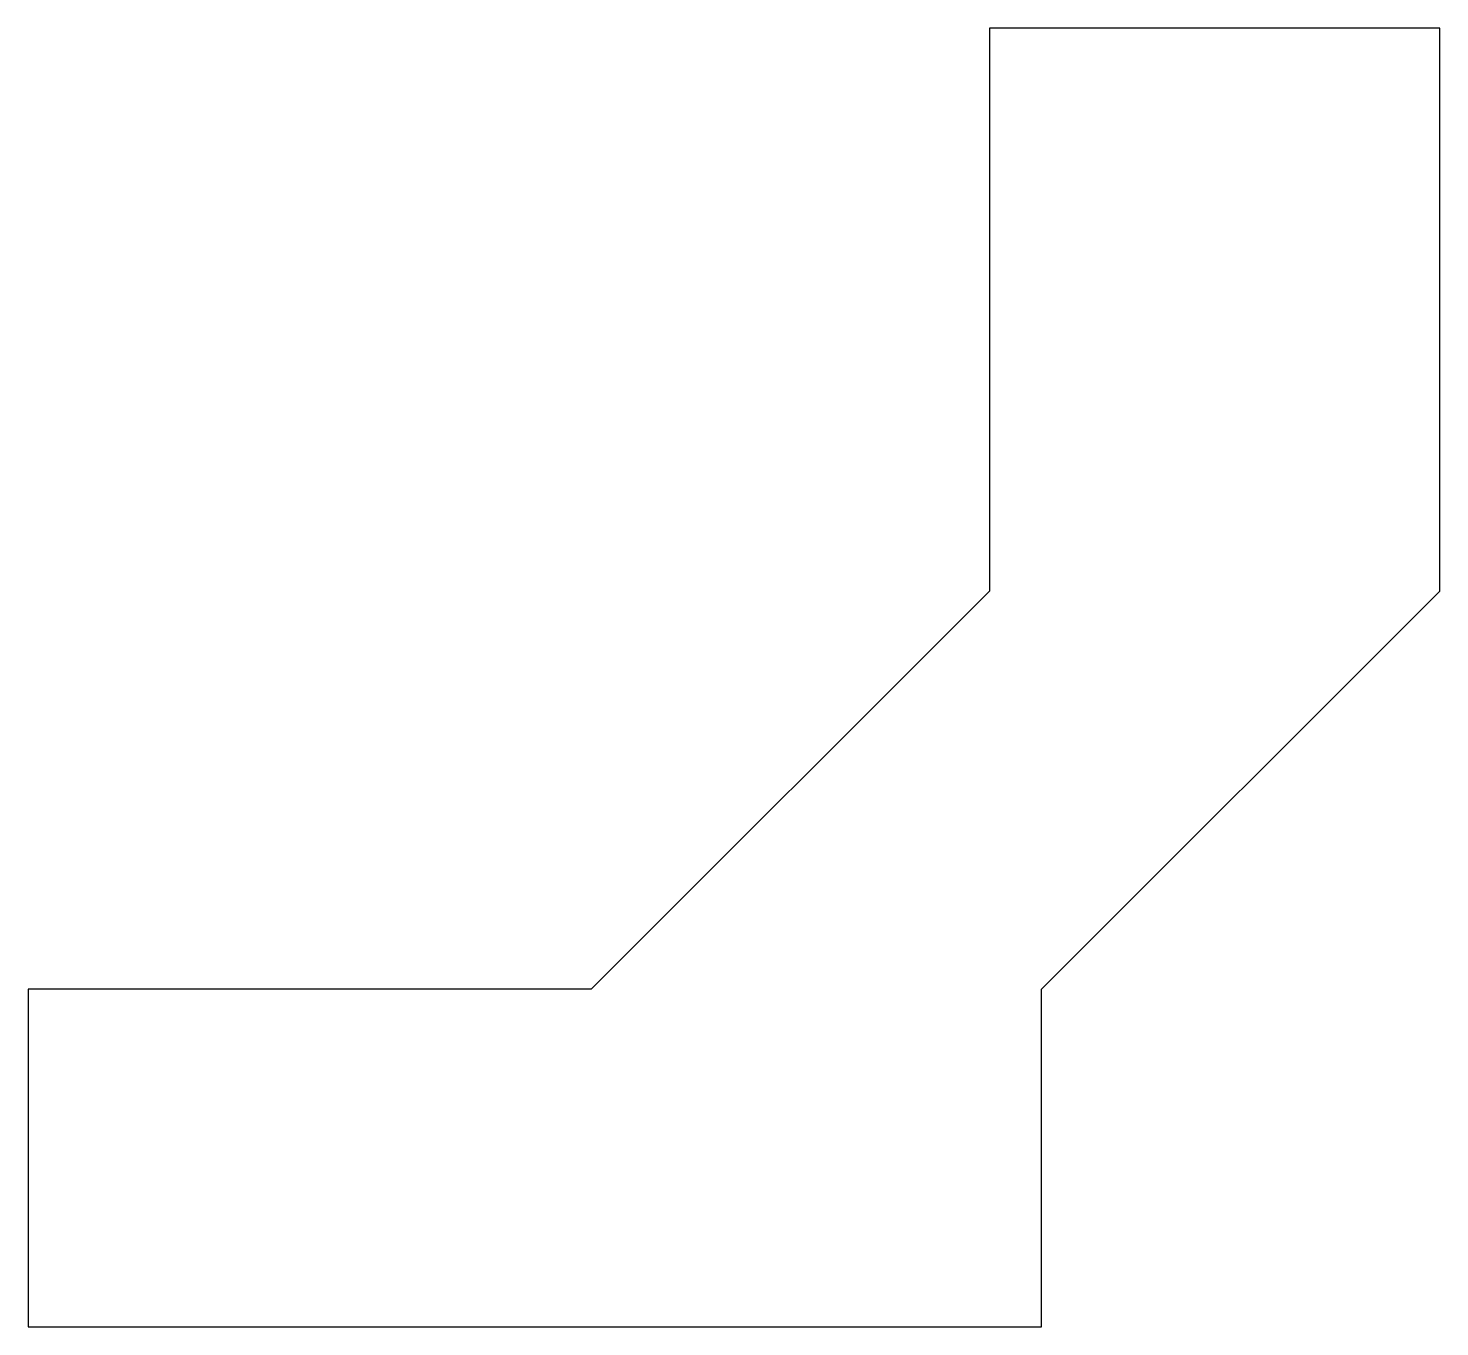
# Model space of a CAD drawing. Header units: millimetres. Extents: x 50 to 175, y 50 to 165.
import ezdxf

# ---------------------------------------------------------------- set-up
doc = ezdxf.new("R2010")
doc.units = ezdxf.units.MM

msp = doc.modelspace()

# ---------------------------------------------------------------- linework, layer by layer
for p, q in [((175.36, 165.36), (135.36, 165.36)), ((135.36, 165.36), (135.36, 115.36)), ((175.36, 115.36), (175.36, 165.36)), ((135.36, 115.36), (100, 80)), ((140, 80), (175.36, 115.36)), ((100, 80), (50, 80)), ((50, 80), (50, 50)), ((140, 50), (140, 80)), ((50, 50), (140, 50))]:
    msp.add_line(p, q)

doc.saveas('drawing.dxf')
